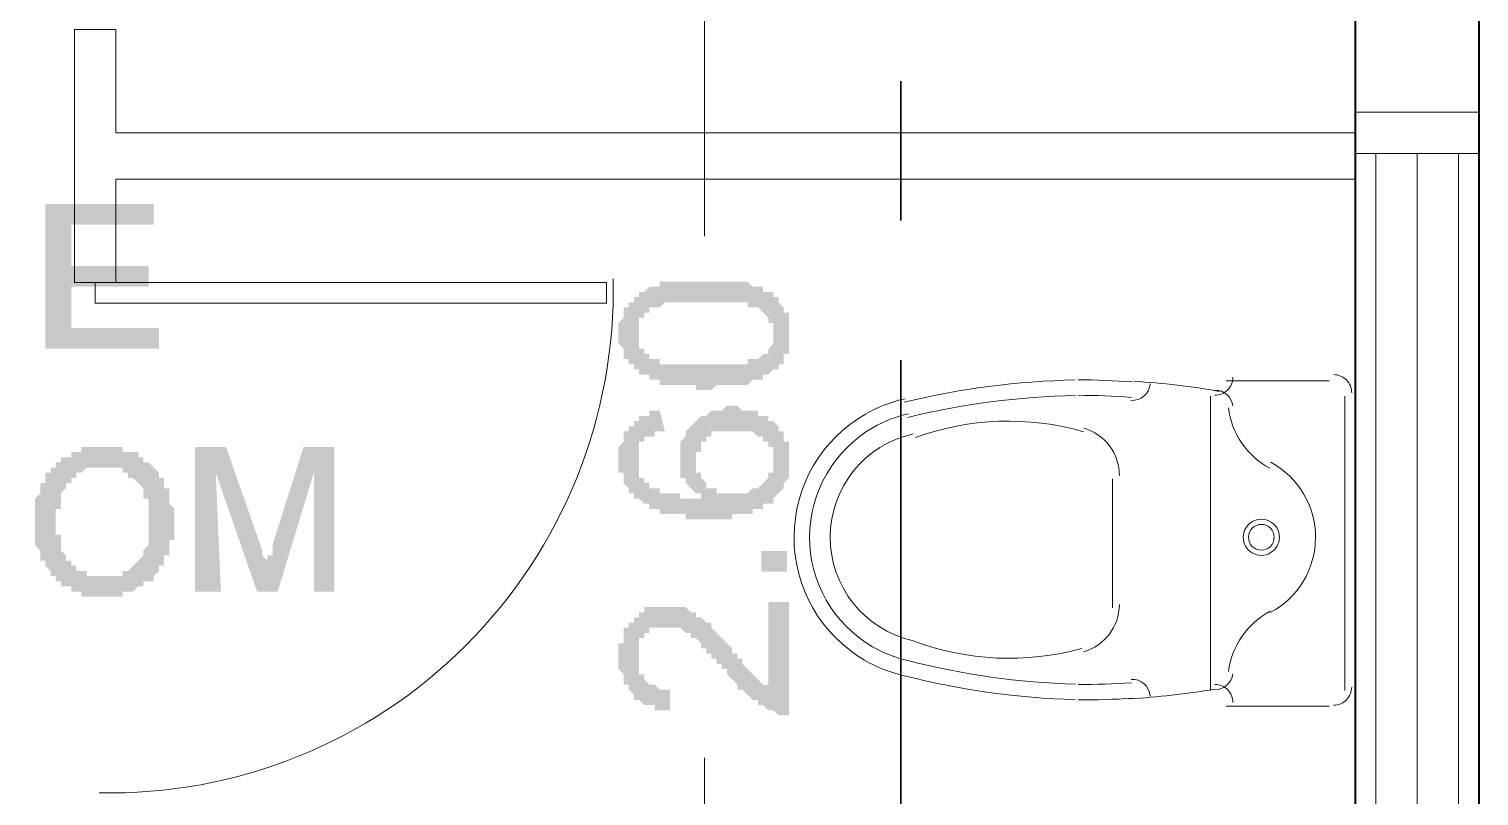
# Model space of a CAD drawing. Header units: inches. Extents: x -11 to 213, y -78 to 40.
# Drawn here: x 35.431 to 37.129, y 26.992 to 27.89 of the extents above; entities that cross this region are included whole.
import ezdxf

# ---------------------------------------------------------------- set-up
doc = ezdxf.new("R2010")
doc.units = ezdxf.units.IN
doc.header["$MEASUREMENT"] = 0
doc.layers.add('PDF_0', color=7, linetype='Continuous')
doc.layers.add('PDF_TOILET', color=7, linetype='Continuous')

msp = doc.modelspace()

# ---------------------------------------------------------------- hatches: boundary and pattern name
at = {"layer": 'PDF_0'}
for points in [[(35.58271, 27.5156), (35.44966, 27.5156), (35.44966, 27.68495), (35.57666, 27.68495), (35.57666, 27.66075), (35.4799, 27.66075), (35.4799, 27.61237), (35.57061, 27.61237), (35.57061, 27.58818), (35.4799, 27.58818), (35.4799, 27.5398), (35.58271, 27.5398)], [(35.78835, 27.23134), (35.76416, 27.23134), (35.76416, 27.37044), (35.76416, 27.37044), (35.72182, 27.23134), (35.69763, 27.23134), (35.64925, 27.37044), (35.64925, 27.37044), (35.65529, 27.23134), (35.62505, 27.23134), (35.62505, 27.40068), (35.66134, 27.40068), (35.70368, 27.27973), (35.70368, 27.27973), (35.70368, 27.27368), (35.70973, 27.26763), (35.70973, 27.26763), (35.70973, 27.26763), (35.70973, 27.26158), (35.70973, 27.26158), (35.70973, 27.26158), (35.70973, 27.26158), (35.70973, 27.25553), (35.70973, 27.25553), (35.70973, 27.25553), (35.70973, 27.26158), (35.70973, 27.26158), (35.70973, 27.26158), (35.70973, 27.26763), (35.70973, 27.26763), (35.70973, 27.26763), (35.70973, 27.27368), (35.71577, 27.27368), (35.71577, 27.27973), (35.71577, 27.27973), (35.71577, 27.27973), (35.71577, 27.28577), (35.75206, 27.40068), (35.78835, 27.40068)], [(36.32058, 27.21925), (36.32058, 27.08619), (36.31453, 27.08619), (36.31453, 27.08619), (36.30849, 27.08619), (36.30849, 27.08619), (36.30849, 27.08619), (36.30244, 27.09224), (36.30244, 27.09224), (36.29639, 27.09224), (36.29639, 27.09224), (36.29639, 27.09224), (36.29034, 27.09829), (36.29034, 27.09829), (36.28429, 27.09829), (36.28429, 27.09829), (36.28429, 27.09829), (36.28429, 27.10434), (36.27825, 27.10434), (36.27825, 27.10434), (36.27825, 27.10434), (36.27825, 27.10434), (36.2722, 27.11039), (36.2722, 27.11039), (36.2722, 27.11039), (36.26615, 27.11643), (36.26615, 27.11643), (36.26615, 27.11643), (36.2601, 27.11643), (36.2601, 27.12248), (36.2601, 27.12248), (36.25406, 27.12853), (36.25406, 27.12853), (36.25406, 27.12853), (36.24801, 27.13458), (36.24801, 27.13458), (36.24801, 27.14062), (36.24196, 27.14062), (36.24196, 27.14062), (36.24196, 27.14667), (36.24196, 27.14667), (36.23591, 27.14667), (36.23591, 27.15272), (36.23591, 27.15272), (36.22986, 27.15272), (36.22986, 27.15877), (36.22986, 27.15877), (36.22382, 27.15877), (36.22382, 27.16482), (36.22382, 27.16482), (36.21777, 27.16482), (36.21777, 27.17086), (36.21777, 27.17086), (36.21777, 27.17086), (36.21172, 27.17691), (36.21172, 27.17691), (36.21172, 27.17691), (36.20567, 27.17691), (36.20567, 27.18296), (36.20567, 27.18296), (36.19962, 27.18296), (36.19962, 27.18296), (36.19358, 27.18901), (36.19358, 27.18901), (36.19358, 27.18901), (36.18753, 27.18901), (36.18753, 27.18901), (36.18148, 27.18901), (36.18148, 27.18901), (36.18148, 27.18901), (36.17543, 27.18901), (36.17543, 27.18901), (36.17543, 27.18901), (36.16939, 27.18901), (36.16939, 27.18901), (36.16334, 27.18901), (36.16334, 27.18901), (36.16334, 27.18901), (36.15729, 27.18901), (36.15729, 27.18296), (36.15729, 27.18296), (36.15124, 27.18296), (36.15124, 27.18296), (36.15124, 27.17691), (36.15124, 27.17691), (36.14519, 27.17691), (36.14519, 27.17086), (36.14519, 27.17086), (36.14519, 27.17086), (36.14519, 27.16482), (36.14519, 27.16482), (36.14519, 27.15877), (36.14519, 27.15877), (36.14519, 27.15272), (36.14519, 27.15272), (36.14519, 27.14667), (36.14519, 27.14667), (36.14519, 27.14667), (36.14519, 27.14062), (36.14519, 27.14062), (36.14519, 27.13458), (36.14519, 27.13458), (36.15124, 27.13458), (36.15124, 27.12853), (36.15124, 27.12853), (36.15124, 27.12853), (36.15729, 27.12248), (36.15729, 27.12248), (36.15729, 27.12248), (36.16334, 27.12248), (36.16334, 27.12248), (36.16939, 27.11643), (36.16939, 27.11643), (36.16939, 27.11643), (36.17543, 27.11643), (36.17543, 27.11643), (36.18148, 27.11643), (36.18148, 27.11643), (36.18148, 27.09224), (36.17543, 27.09224), (36.17543, 27.09224), (36.16939, 27.09224), (36.16939, 27.09224), (36.16334, 27.09224), (36.16334, 27.09829), (36.15729, 27.09829), (36.15729, 27.09829), (36.15729, 27.09829), (36.15124, 27.09829), (36.15124, 27.09829), (36.14519, 27.10434), (36.14519, 27.10434), (36.14519, 27.10434), (36.13915, 27.10434), (36.13915, 27.11039), (36.13915, 27.11039), (36.13915, 27.11039), (36.1331, 27.11643), (36.1331, 27.11643), (36.1331, 27.11643), (36.1331, 27.12248), (36.12705, 27.12248), (36.12705, 27.12248), (36.12705, 27.12853), (36.12705, 27.12853), (36.12705, 27.13458), (36.12705, 27.13458), (36.12705, 27.13458), (36.121, 27.14062), (36.121, 27.14062), (36.121, 27.14667), (36.121, 27.14667), (36.121, 27.15272), (36.121, 27.15272), (36.121, 27.15272), (36.121, 27.15877), (36.121, 27.15877), (36.121, 27.16482), (36.121, 27.16482), (36.121, 27.17086), (36.12705, 27.17086), (36.12705, 27.17691), (36.12705, 27.17691), (36.12705, 27.18296), (36.12705, 27.18296), (36.12705, 27.18296), (36.12705, 27.18901), (36.1331, 27.18901), (36.1331, 27.18901), (36.1331, 27.19506), (36.1331, 27.19506), (36.13915, 27.19506), (36.13915, 27.2011), (36.13915, 27.2011), (36.13915, 27.2011), (36.14519, 27.2011), (36.14519, 27.20715), (36.14519, 27.20715), (36.15124, 27.20715), (36.15124, 27.20715), (36.15124, 27.2132), (36.15729, 27.2132), (36.15729, 27.2132), (36.16334, 27.2132), (36.16334, 27.2132), (36.16334, 27.2132), (36.16939, 27.2132), (36.16939, 27.2132), (36.17543, 27.2132), (36.17543, 27.2132), (36.17543, 27.2132), (36.18148, 27.2132), (36.18148, 27.2132), (36.18148, 27.2132), (36.18753, 27.2132), (36.18753, 27.2132), (36.19358, 27.2132), (36.19358, 27.2132), (36.19962, 27.2132), (36.19962, 27.2132), (36.19962, 27.2132), (36.20567, 27.20715), (36.20567, 27.20715), (36.21172, 27.20715), (36.21172, 27.20715), (36.21172, 27.2011), (36.21777, 27.2011), (36.21777, 27.2011), (36.21777, 27.2011), (36.21777, 27.2011), (36.21777, 27.2011), (36.22382, 27.19506), (36.22382, 27.19506), (36.22382, 27.19506), (36.22986, 27.19506), (36.22986, 27.18901), (36.22986, 27.18901), (36.22986, 27.18901), (36.23591, 27.18296), (36.23591, 27.18296), (36.23591, 27.18296), (36.24196, 27.17691), (36.24196, 27.17691), (36.24196, 27.17691), (36.24801, 27.17086), (36.24801, 27.17086), (36.24801, 27.17086), (36.25406, 27.16482), (36.25406, 27.16482), (36.25406, 27.15877), (36.2601, 27.15877), (36.2601, 27.15272), (36.2601, 27.15272), (36.26615, 27.15272), (36.26615, 27.14667), (36.26615, 27.14667), (36.2722, 27.14062), (36.2722, 27.14062), (36.2722, 27.14062), (36.27825, 27.13458), (36.27825, 27.13458), (36.27825, 27.13458), (36.28429, 27.12853), (36.28429, 27.12853), (36.28429, 27.12853), (36.29034, 27.12248), (36.29034, 27.12248), (36.29034, 27.12248), (36.29639, 27.12248), (36.29639, 27.12248), (36.29639, 27.21925)]]:
    msp.add_hatch(color=256, dxfattribs=at).paths.add_polyline_path(points)
h = msp.add_hatch(color=256, dxfattribs=at)
h.paths.add_polyline_path([(36.121, 27.53375), (36.121, 27.53375), (36.121, 27.5398), (36.121, 27.5398), (36.121, 27.5398), (36.121, 27.54584), (36.121, 27.54584), (36.12704, 27.55189), (36.12704, 27.55189), (36.12704, 27.55189), (36.12704, 27.55189), (36.12704, 27.55794), (36.12704, 27.55794), (36.12704, 27.55794), (36.12704, 27.56399), (36.13309, 27.56399), (36.13309, 27.56399), (36.13309, 27.57004), (36.13309, 27.57004), (36.13309, 27.57004), (36.13914, 27.57004), (36.13914, 27.57608), (36.13914, 27.57608), (36.13914, 27.57608), (36.13914, 27.57608), (36.14519, 27.57608), (36.14519, 27.58213), (36.14519, 27.58213), (36.15124, 27.58213), (36.15124, 27.58213), (36.15124, 27.58213), (36.15728, 27.58818), (36.15728, 27.58818), (36.15728, 27.58818), (36.16333, 27.58818), (36.16333, 27.58818), (36.16938, 27.58818), (36.16938, 27.58818), (36.16938, 27.59423), (36.17543, 27.59423), (36.17543, 27.59423), (36.18147, 27.59423), (36.18147, 27.59423), (36.18752, 27.59423), (36.18752, 27.59423), (36.19357, 27.59423), (36.19357, 27.59423), (36.19962, 27.59423), (36.19962, 27.59423), (36.20567, 27.59423), (36.20567, 27.59423), (36.21171, 27.59423), (36.21171, 27.59423), (36.21776, 27.59423), (36.22381, 27.59423), (36.22381, 27.59423), (36.22381, 27.59423), (36.22986, 27.59423), (36.22986, 27.59423), (36.23591, 27.59423), (36.24195, 27.59423), (36.24195, 27.59423), (36.248, 27.59423), (36.248, 27.59423), (36.25405, 27.59423), (36.25405, 27.59423), (36.2601, 27.59423), (36.2601, 27.59423), (36.2601, 27.59423), (36.26614, 27.59423), (36.26614, 27.59423), (36.27219, 27.59423), (36.27219, 27.59423), (36.27824, 27.58818), (36.27824, 27.58818), (36.27824, 27.58818), (36.28429, 27.58818), (36.28429, 27.58818), (36.28429, 27.58818), (36.29034, 27.58818), (36.29034, 27.58213), (36.29034, 27.58213), (36.29638, 27.58213), (36.29638, 27.58213), (36.29638, 27.58213), (36.30243, 27.58213), (36.30243, 27.57608), (36.30243, 27.57608), (36.30848, 27.57608), (36.30848, 27.57004), (36.30848, 27.57004), (36.30848, 27.57004), (36.31453, 27.56399), (36.31453, 27.56399), (36.31453, 27.56399), (36.31453, 27.55794), (36.31453, 27.55794), (36.32058, 27.55794), (36.32058, 27.55189), (36.32058, 27.55189), (36.32058, 27.54584), (36.32058, 27.54584), (36.32058, 27.5398), (36.32058, 27.5398), (36.32058, 27.5398), (36.32058, 27.53375), (36.32058, 27.53375), (36.32058, 27.53375), (36.32058, 27.5277), (36.32058, 27.5277), (36.32058, 27.52165), (36.32058, 27.52165), (36.32058, 27.52165), (36.32058, 27.5156), (36.32058, 27.5156), (36.32058, 27.5156), (36.32058, 27.50956), (36.32058, 27.50956), (36.31453, 27.50956), (36.31453, 27.50956), (36.31453, 27.50351), (36.31453, 27.50351), (36.31453, 27.50351), (36.31453, 27.49746), (36.30848, 27.49746), (36.30848, 27.49746), (36.30848, 27.49746), (36.30848, 27.49141), (36.30243, 27.49141), (36.30243, 27.49141), (36.30243, 27.49141), (36.30243, 27.49141), (36.29638, 27.48537), (36.29638, 27.48537), (36.29638, 27.48537), (36.29034, 27.48537), (36.29034, 27.48537), (36.29034, 27.47932), (36.28429, 27.47932), (36.28429, 27.47932), (36.28429, 27.47932), (36.27824, 27.47932), (36.27824, 27.47932), (36.27824, 27.47932), (36.27219, 27.47327), (36.27219, 27.47327), (36.26614, 27.47327), (36.26614, 27.47327), (36.2601, 27.47327), (36.2601, 27.47327), (36.25405, 27.47327), (36.25405, 27.47327), (36.248, 27.47327), (36.248, 27.47327), (36.24195, 27.47327), (36.24195, 27.47327), (36.23591, 27.47327), (36.23591, 27.47327), (36.22986, 27.46722), (36.22381, 27.46722), (36.22381, 27.46722), (36.22381, 27.46722), (36.21776, 27.46722), (36.21776, 27.46722), (36.21171, 27.46722), (36.21171, 27.47327), (36.20567, 27.47327), (36.19962, 27.47327), (36.19962, 27.47327), (36.19357, 27.47327), (36.19357, 27.47327), (36.18752, 27.47327), (36.18752, 27.47327), (36.18752, 27.47327), (36.18147, 27.47327), (36.18147, 27.47327), (36.17543, 27.47327), (36.17543, 27.47327), (36.16938, 27.47327), (36.16938, 27.47932), (36.16938, 27.47932), (36.16333, 27.47932), (36.16333, 27.47932), (36.16333, 27.47932), (36.15728, 27.47932), (36.15728, 27.47932), (36.15728, 27.48537), (36.15124, 27.48537), (36.15124, 27.48537), (36.15124, 27.48537), (36.14519, 27.48537), (36.14519, 27.48537), (36.14519, 27.49141), (36.13914, 27.49141), (36.13914, 27.49141), (36.13914, 27.49746), (36.13309, 27.49746), (36.13309, 27.49746), (36.13309, 27.50351), (36.13309, 27.50351), (36.12704, 27.50351), (36.12704, 27.50956), (36.12704, 27.50956), (36.12704, 27.50956), (36.12704, 27.5156), (36.12704, 27.5156), (36.121, 27.52165), (36.121, 27.52165), (36.121, 27.5277), (36.121, 27.5277), (36.121, 27.5277), (36.121, 27.53375), (36.121, 27.53375)], flags=0)
h.paths.add_polyline_path([(36.30243, 27.53375), (36.30243, 27.53375), (36.30243, 27.5398), (36.30243, 27.5398), (36.30243, 27.54584), (36.30243, 27.54584), (36.29638, 27.54584), (36.29638, 27.55189), (36.29638, 27.55189), (36.29638, 27.55189), (36.29034, 27.55794), (36.29034, 27.55794), (36.29034, 27.55794), (36.28429, 27.56399), (36.28429, 27.56399), (36.28429, 27.56399), (36.28429, 27.56399), (36.27824, 27.56399), (36.27824, 27.56399), (36.27824, 27.56399), (36.27219, 27.56399), (36.27219, 27.57004), (36.27219, 27.57004), (36.26614, 27.57004), (36.26614, 27.57004), (36.2601, 27.57004), (36.2601, 27.57004), (36.2601, 27.57004), (36.25405, 27.57004), (36.25405, 27.57004), (36.248, 27.57004), (36.248, 27.57004), (36.24195, 27.57004), (36.24195, 27.57004), (36.23591, 27.57004), (36.23591, 27.57004), (36.22986, 27.57004), (36.22381, 27.57004), (36.22381, 27.57004), (36.21776, 27.57004), (36.21776, 27.57004), (36.21171, 27.57004), (36.21171, 27.57004), (36.20567, 27.57004), (36.20567, 27.57004), (36.19962, 27.57004), (36.19962, 27.57004), (36.19357, 27.57004), (36.19357, 27.57004), (36.18752, 27.57004), (36.18752, 27.57004), (36.18752, 27.57004), (36.18147, 27.57004), (36.18147, 27.57004), (36.17543, 27.57004), (36.17543, 27.57004), (36.17543, 27.57004), (36.17543, 27.57004), (36.16938, 27.56399), (36.16938, 27.56399), (36.16333, 27.56399), (36.16333, 27.56399), (36.15728, 27.56399), (36.15728, 27.55794), (36.15728, 27.55794), (36.15124, 27.55794), (36.15124, 27.55794), (36.15124, 27.55794), (36.15124, 27.55189), (36.14519, 27.55189), (36.14519, 27.54584), (36.14519, 27.54584), (36.14519, 27.54584), (36.14519, 27.5398), (36.14519, 27.5398), (36.14519, 27.53375), (36.14519, 27.53375), (36.14519, 27.5277), (36.14519, 27.5277), (36.14519, 27.5277), (36.14519, 27.52165), (36.14519, 27.52165), (36.14519, 27.5156), (36.14519, 27.5156), (36.15124, 27.5156), (36.15124, 27.50956), (36.15124, 27.50956), (36.15124, 27.50956), (36.15728, 27.50956), (36.15728, 27.50351), (36.16333, 27.50351), (36.16333, 27.50351), (36.16333, 27.50351), (36.16333, 27.50351), (36.16938, 27.50351), (36.16938, 27.50351), (36.16938, 27.49746), (36.17543, 27.49746), (36.17543, 27.49746), (36.17543, 27.49746), (36.18147, 27.49746), (36.18147, 27.49746), (36.18752, 27.49746), (36.18752, 27.49746), (36.18752, 27.49746), (36.19357, 27.49746), (36.19357, 27.49746), (36.19962, 27.49746), (36.19962, 27.49746), (36.20567, 27.49746), (36.20567, 27.49746), (36.21171, 27.49746), (36.21776, 27.49746), (36.21776, 27.49746), (36.22381, 27.49746), (36.22381, 27.49746), (36.22986, 27.49746), (36.22986, 27.49746), (36.23591, 27.49746), (36.23591, 27.49746), (36.24195, 27.49746), (36.24195, 27.49746), (36.248, 27.49746), (36.248, 27.49746), (36.25405, 27.49746), (36.25405, 27.49746), (36.2601, 27.49746), (36.2601, 27.49746), (36.2601, 27.49746), (36.26614, 27.49746), (36.26614, 27.49746), (36.26614, 27.49746), (36.26614, 27.49746), (36.27219, 27.49746), (36.27219, 27.50351), (36.27824, 27.50351), (36.27824, 27.50351), (36.28429, 27.50351), (36.28429, 27.50351), (36.28429, 27.50351), (36.29034, 27.50956), (36.29034, 27.50956), (36.29034, 27.50956), (36.29638, 27.50956), (36.29638, 27.5156), (36.29638, 27.5156), (36.29638, 27.5156), (36.30243, 27.52165), (36.30243, 27.52165), (36.30243, 27.5277), (36.30243, 27.5277), (36.30243, 27.53375), (36.30243, 27.53375)], flags=0)
h = msp.add_hatch(color=256, dxfattribs=at)
h.paths.add_polyline_path([(36.21776, 27.34021), (36.21776, 27.34626), (36.21171, 27.34626), (36.21171, 27.34626), (36.21171, 27.34626), (36.20567, 27.35231), (36.20567, 27.35231), (36.20567, 27.35231), (36.19962, 27.35835), (36.19962, 27.35835), (36.19962, 27.35835), (36.19962, 27.3644), (36.19962, 27.3644), (36.19357, 27.3644), (36.19357, 27.37045), (36.19357, 27.37045), (36.19357, 27.3765), (36.19357, 27.3765), (36.19357, 27.38255), (36.19357, 27.38255), (36.19357, 27.38255), (36.19357, 27.38859), (36.19357, 27.38859), (36.19357, 27.39464), (36.19357, 27.39464), (36.19357, 27.39464), (36.19357, 27.40069), (36.19357, 27.40069), (36.19357, 27.40674), (36.19357, 27.40674), (36.19357, 27.40674), (36.19962, 27.41278), (36.19962, 27.41278), (36.19962, 27.41883), (36.19962, 27.41883), (36.19962, 27.41883), (36.20567, 27.42488), (36.20567, 27.42488), (36.20567, 27.42488), (36.21171, 27.43093), (36.21171, 27.43093), (36.21171, 27.43093), (36.21171, 27.43093), (36.21776, 27.43698), (36.21776, 27.43698), (36.21776, 27.43698), (36.22381, 27.43698), (36.22381, 27.43698), (36.22986, 27.44302), (36.22986, 27.44302), (36.22986, 27.44302), (36.23591, 27.44302), (36.23591, 27.44302), (36.24195, 27.44302), (36.24195, 27.44302), (36.24195, 27.44302), (36.248, 27.44907), (36.248, 27.44907), (36.25405, 27.44907), (36.25405, 27.44907), (36.2601, 27.44907), (36.2601, 27.44907), (36.26614, 27.44302), (36.26614, 27.44302), (36.26614, 27.44302), (36.27219, 27.44302), (36.27219, 27.44302), (36.27824, 27.44302), (36.27824, 27.44302), (36.28429, 27.44302), (36.28429, 27.44302), (36.28429, 27.43698), (36.29034, 27.43698), (36.29034, 27.43698), (36.29638, 27.43698), (36.29638, 27.43698), (36.29638, 27.43093), (36.30243, 27.43093), (36.30243, 27.43093), (36.30243, 27.43093), (36.30243, 27.43093), (36.30848, 27.42488), (36.30848, 27.42488), (36.30848, 27.42488), (36.30848, 27.41883), (36.31453, 27.41883), (36.31453, 27.41883), (36.31453, 27.41278), (36.31453, 27.41278), (36.31453, 27.40674), (36.32058, 27.40674), (36.32058, 27.40674), (36.32058, 27.40069), (36.32058, 27.40069), (36.32058, 27.39464), (36.32058, 27.39464), (36.32058, 27.38859), (36.32058, 27.38859), (36.32058, 27.38255), (36.32058, 27.38255), (36.32058, 27.38255), (36.32058, 27.3765), (36.32058, 27.3765), (36.32058, 27.37045), (36.32058, 27.37045), (36.32058, 27.3644), (36.32058, 27.3644), (36.32058, 27.3644), (36.31453, 27.35835), (36.31453, 27.35835), (36.31453, 27.35231), (36.31453, 27.35231), (36.31453, 27.35231), (36.30848, 27.34626), (36.30848, 27.34626), (36.30848, 27.34626), (36.30243, 27.34021), (36.30243, 27.34021), (36.30243, 27.34021), (36.30243, 27.34021), (36.30243, 27.33416), (36.29638, 27.33416), (36.29638, 27.33416), (36.29638, 27.33416), (36.29034, 27.33416), (36.29034, 27.32811), (36.29034, 27.32811), (36.28429, 27.32811), (36.28429, 27.32811), (36.28429, 27.32811), (36.27824, 27.32811), (36.27824, 27.32207), (36.27824, 27.32207), (36.27219, 27.32207), (36.27219, 27.32207), (36.26614, 27.32207), (36.26614, 27.32207), (36.26614, 27.32207), (36.2601, 27.32207), (36.2601, 27.32207), (36.25405, 27.32207), (36.25405, 27.31602), (36.248, 27.31602), (36.248, 27.31602), (36.24195, 27.31602), (36.23591, 27.31602), (36.23591, 27.31602), (36.22986, 27.31602), (36.22986, 27.31602), (36.22986, 27.31602), (36.22381, 27.31602), (36.21776, 27.31602), (36.21776, 27.31602), (36.21171, 27.31602), (36.21171, 27.31602), (36.20567, 27.31602), (36.20567, 27.31602), (36.19962, 27.31602), (36.19962, 27.32207), (36.19357, 27.32207), (36.19357, 27.32207), (36.18752, 27.32207), (36.18752, 27.32207), (36.18752, 27.32207), (36.18147, 27.32207), (36.18147, 27.32207), (36.17543, 27.32207), (36.17543, 27.32207), (36.16938, 27.32207), (36.16938, 27.32811), (36.16938, 27.32811), (36.16333, 27.32811), (36.16333, 27.32811), (36.16333, 27.32811), (36.15728, 27.32811), (36.15728, 27.32811), (36.15728, 27.33416), (36.15124, 27.33416), (36.15124, 27.33416), (36.15124, 27.33416), (36.15124, 27.33416), (36.14519, 27.34021), (36.14519, 27.34021), (36.14519, 27.34021), (36.13914, 27.34021), (36.13914, 27.34626), (36.13914, 27.34626), (36.13309, 27.34626), (36.13309, 27.35231), (36.13309, 27.35231), (36.13309, 27.35231), (36.12704, 27.35835), (36.12704, 27.35835), (36.12704, 27.35835), (36.12704, 27.3644), (36.12704, 27.3644), (36.12704, 27.37045), (36.12704, 27.37045), (36.121, 27.37045), (36.121, 27.3765), (36.121, 27.3765), (36.121, 27.38255), (36.121, 27.38255), (36.121, 27.38859), (36.121, 27.38859), (36.121, 27.38859), (36.121, 27.39464), (36.121, 27.39464), (36.121, 27.40069), (36.121, 27.40069), (36.12704, 27.40674), (36.12704, 27.40674), (36.12704, 27.40674), (36.12704, 27.41278), (36.12704, 27.41278), (36.12704, 27.41883), (36.13309, 27.41883), (36.13309, 27.41883), (36.13309, 27.42488), (36.13309, 27.42488), (36.13914, 27.42488), (36.13914, 27.43093), (36.13914, 27.43093), (36.13914, 27.43093), (36.14519, 27.43093), (36.14519, 27.43698), (36.14519, 27.43698), (36.15124, 27.43698), (36.15124, 27.43698), (36.15728, 27.43698), (36.15728, 27.44302), (36.16333, 27.44302), (36.16333, 27.44302), (36.16333, 27.44302), (36.16938, 27.44302), (36.16938, 27.44302), (36.17543, 27.41883), (36.16938, 27.41883), (36.16938, 27.41883), (36.16333, 27.41883), (36.16333, 27.41278), (36.15728, 27.41278), (36.15728, 27.41278), (36.15728, 27.41278), (36.15124, 27.41278), (36.15124, 27.40674), (36.15124, 27.40674), (36.15124, 27.40674), (36.14519, 27.40674), (36.14519, 27.40069), (36.14519, 27.40069), (36.14519, 27.39464), (36.14519, 27.39464), (36.14519, 27.39464), (36.14519, 27.38859), (36.14519, 27.38859), (36.14519, 27.38859), (36.14519, 27.38255), (36.14519, 27.38255), (36.14519, 27.3765), (36.14519, 27.3765), (36.14519, 27.3765), (36.14519, 27.37045), (36.14519, 27.37045), (36.14519, 27.3644), (36.15124, 27.3644), (36.15124, 27.3644), (36.15124, 27.35835), (36.15728, 27.35835), (36.15728, 27.35835), (36.15728, 27.35231), (36.16333, 27.35231), (36.16333, 27.35231), (36.16333, 27.35231), (36.16333, 27.35231), (36.16938, 27.35231), (36.16938, 27.35231), (36.16938, 27.34626), (36.17543, 27.34626), (36.17543, 27.34626), (36.18147, 27.34626), (36.18147, 27.34626), (36.18147, 27.34626), (36.18752, 27.34626), (36.18752, 27.34626), (36.19357, 27.34626), (36.19357, 27.34021), (36.19962, 27.34021), (36.19962, 27.34021), (36.20567, 27.34021), (36.20567, 27.34021), (36.21171, 27.34021), (36.21171, 27.34021), (36.21776, 27.34021), (36.21776, 27.34021)], flags=0)
h.paths.add_polyline_path([(36.30243, 27.38255), (36.30243, 27.38859), (36.30243, 27.38859), (36.30243, 27.39464), (36.30243, 27.39464), (36.30243, 27.40069), (36.29638, 27.40069), (36.29638, 27.40069), (36.29638, 27.40674), (36.29638, 27.40674), (36.29034, 27.40674), (36.29034, 27.41278), (36.29034, 27.41278), (36.28429, 27.41278), (36.28429, 27.41278), (36.28429, 27.41278), (36.27824, 27.41883), (36.27824, 27.41883), (36.27219, 27.41883), (36.27219, 27.41883), (36.27219, 27.41883), (36.26614, 27.41883), (36.26614, 27.41883), (36.2601, 27.41883), (36.2601, 27.41883), (36.25405, 27.41883), (36.25405, 27.41883), (36.248, 27.41883), (36.248, 27.41883), (36.248, 27.41883), (36.24195, 27.41883), (36.24195, 27.41883), (36.23591, 27.41883), (36.23591, 27.41883), (36.22986, 27.41883), (36.22986, 27.41278), (36.22986, 27.41278), (36.22381, 27.41278), (36.22381, 27.41278), (36.22381, 27.40674), (36.22381, 27.40674), (36.21776, 27.40674), (36.21776, 27.40674), (36.21776, 27.40069), (36.21776, 27.40069), (36.21776, 27.39464), (36.21171, 27.39464), (36.21171, 27.39464), (36.21171, 27.38859), (36.21171, 27.38859), (36.21171, 27.38255), (36.21171, 27.38255), (36.21171, 27.3765), (36.21171, 27.3765), (36.21171, 27.37045), (36.21776, 27.37045), (36.21776, 27.37045), (36.21776, 27.3644), (36.21776, 27.3644), (36.21776, 27.3644), (36.22381, 27.35835), (36.22381, 27.35835), (36.22381, 27.35835), (36.22381, 27.35231), (36.22986, 27.35231), (36.22986, 27.35231), (36.22986, 27.35231), (36.23591, 27.35231), (36.23591, 27.34626), (36.24195, 27.34626), (36.24195, 27.34626), (36.248, 27.34626), (36.248, 27.34626), (36.248, 27.34626), (36.25405, 27.34626), (36.25405, 27.34626), (36.2601, 27.34626), (36.2601, 27.34626), (36.26614, 27.34626), (36.26614, 27.34626), (36.26614, 27.34626), (36.27219, 27.34626), (36.27219, 27.34626), (36.27824, 27.35231), (36.27824, 27.35231), (36.28429, 27.35231), (36.28429, 27.35231), (36.28429, 27.35231), (36.29034, 27.35835), (36.29034, 27.35835), (36.29034, 27.35835), (36.29034, 27.35835), (36.29638, 27.3644), (36.29638, 27.3644), (36.29638, 27.3644), (36.29638, 27.37045), (36.30243, 27.37045), (36.30243, 27.3765), (36.30243, 27.3765), (36.30243, 27.3765), (36.30243, 27.38255), (36.30243, 27.38255), (36.30243, 27.38255)], flags=0)
h = msp.add_hatch(color=256, dxfattribs=at)
h.paths.add_polyline_path([(35.51618, 27.40069), (35.52223, 27.40069), (35.52223, 27.40069), (35.52223, 27.40069), (35.52828, 27.40069), (35.52828, 27.40069), (35.53433, 27.40069), (35.53433, 27.40069), (35.53433, 27.40069), (35.54038, 27.40069), (35.54038, 27.40069), (35.54038, 27.39464), (35.54642, 27.39464), (35.54642, 27.39464), (35.54642, 27.39464), (35.55247, 27.39464), (35.55247, 27.39464), (35.55852, 27.39464), (35.55852, 27.38859), (35.55852, 27.38859), (35.55852, 27.38859), (35.56457, 27.38859), (35.56457, 27.38859), (35.56457, 27.38255), (35.57061, 27.38255), (35.57061, 27.38255), (35.57061, 27.38255), (35.57666, 27.3765), (35.57666, 27.3765), (35.57666, 27.3765), (35.57666, 27.3765), (35.57666, 27.3765), (35.58271, 27.37045), (35.58271, 27.37045), (35.58271, 27.37045), (35.58271, 27.3644), (35.58271, 27.3644), (35.58876, 27.3644), (35.58876, 27.35835), (35.58876, 27.35835), (35.58876, 27.35835), (35.58876, 27.35231), (35.58876, 27.35231), (35.59481, 27.35231), (35.59481, 27.34626), (35.59481, 27.34626), (35.59481, 27.34626), (35.59481, 27.34021), (35.59481, 27.34021), (35.59481, 27.34021), (35.59481, 27.33416), (35.59481, 27.33416), (35.60085, 27.32811), (35.60085, 27.32811), (35.60085, 27.32811), (35.60085, 27.32207), (35.60085, 27.32207), (35.60085, 27.31602), (35.60085, 27.31602), (35.60085, 27.31602), (35.60085, 27.30997), (35.60085, 27.30997), (35.60085, 27.30392), (35.60085, 27.30392), (35.60085, 27.29788), (35.60085, 27.29788), (35.60085, 27.29788), (35.60085, 27.29183), (35.59481, 27.29183), (35.59481, 27.29183), (35.59481, 27.28578), (35.59481, 27.28578), (35.59481, 27.27973), (35.59481, 27.27973), (35.59481, 27.27973), (35.59481, 27.27368), (35.59481, 27.27368), (35.58876, 27.27368), (35.58876, 27.26764), (35.58876, 27.26764), (35.58876, 27.26764), (35.58876, 27.26159), (35.58876, 27.26159), (35.58271, 27.26159), (35.58271, 27.25554), (35.58271, 27.25554), (35.58271, 27.25554), (35.58271, 27.25554), (35.57666, 27.24949), (35.57666, 27.24949), (35.57666, 27.24949), (35.57666, 27.24344), (35.57061, 27.24344), (35.57061, 27.24344), (35.57061, 27.24344), (35.56457, 27.24344), (35.56457, 27.2374), (35.56457, 27.2374), (35.55852, 27.2374), (35.55852, 27.2374), (35.55852, 27.2374), (35.55247, 27.23135), (35.55247, 27.23135), (35.55247, 27.23135), (35.54642, 27.23135), (35.54642, 27.23135), (35.54642, 27.23135), (35.54038, 27.23135), (35.54038, 27.2253), (35.54038, 27.2253), (35.53433, 27.2253), (35.53433, 27.2253), (35.53433, 27.2253), (35.52828, 27.2253), (35.52828, 27.2253), (35.52223, 27.2253), (35.52223, 27.2253), (35.52223, 27.2253), (35.51618, 27.2253), (35.51618, 27.2253), (35.51618, 27.2253), (35.51014, 27.2253), (35.51014, 27.2253), (35.50409, 27.2253), (35.50409, 27.2253), (35.50409, 27.2253), (35.49804, 27.2253), (35.49804, 27.2253), (35.49199, 27.2253), (35.49199, 27.23135), (35.49199, 27.23135), (35.48594, 27.23135), (35.48594, 27.23135), (35.48594, 27.23135), (35.4799, 27.23135), (35.4799, 27.23135), (35.4799, 27.2374), (35.47385, 27.2374), (35.47385, 27.2374), (35.47385, 27.2374), (35.4678, 27.2374), (35.4678, 27.24344), (35.4678, 27.24344), (35.4678, 27.24344), (35.46175, 27.24344), (35.46175, 27.24949), (35.46175, 27.24949), (35.46175, 27.24949), (35.45571, 27.24949), (35.45571, 27.25554), (35.45571, 27.25554), (35.45571, 27.25554), (35.44966, 27.26159), (35.44966, 27.26159), (35.44966, 27.26159), (35.44966, 27.26159), (35.44966, 27.26764), (35.44361, 27.26764), (35.44361, 27.26764), (35.44361, 27.27368), (35.44361, 27.27368), (35.44361, 27.27368), (35.44361, 27.27973), (35.44361, 27.27973), (35.43756, 27.28578), (35.43756, 27.28578), (35.43756, 27.28578), (35.43756, 27.29183), (35.43756, 27.29183), (35.43756, 27.29183), (35.43756, 27.29788), (35.43756, 27.29788), (35.43756, 27.30392), (35.43756, 27.30392), (35.43756, 27.30392), (35.43756, 27.30997), (35.43756, 27.30997), (35.43756, 27.30997), (35.43756, 27.31602), (35.43756, 27.31602), (35.43756, 27.32207), (35.43756, 27.32207), (35.43756, 27.32811), (35.43756, 27.32811), (35.43756, 27.32811), (35.43756, 27.33416), (35.43756, 27.33416), (35.43756, 27.34021), (35.43756, 27.34021), (35.43756, 27.34021), (35.44361, 27.34626), (35.44361, 27.34626), (35.44361, 27.34626), (35.44361, 27.35231), (35.44361, 27.35231), (35.44361, 27.35231), (35.44361, 27.35835), (35.44361, 27.35835), (35.44966, 27.35835), (35.44966, 27.3644), (35.44966, 27.3644), (35.44966, 27.3644), (35.44966, 27.37045), (35.45571, 27.37045), (35.45571, 27.37045), (35.45571, 27.37045), (35.45571, 27.3765), (35.45571, 27.3765), (35.46175, 27.3765), (35.46175, 27.3765), (35.46175, 27.38255), (35.4678, 27.38255), (35.4678, 27.38255), (35.4678, 27.38255), (35.4678, 27.38859), (35.47385, 27.38859), (35.47385, 27.38859), (35.47385, 27.38859), (35.4799, 27.38859), (35.4799, 27.39464), (35.4799, 27.39464), (35.48594, 27.39464), (35.48594, 27.39464), (35.48594, 27.39464), (35.49199, 27.39464), (35.49199, 27.39464), (35.49199, 27.40069), (35.49804, 27.40069), (35.49804, 27.40069), (35.50409, 27.40069), (35.50409, 27.40069), (35.50409, 27.40069), (35.51014, 27.40069), (35.51014, 27.40069), (35.51618, 27.40069), (35.51618, 27.40069), (35.51618, 27.40069)], flags=0)
h.paths.add_polyline_path([(35.51618, 27.24949), (35.52223, 27.24949), (35.52223, 27.24949), (35.52828, 27.24949), (35.52828, 27.24949), (35.52828, 27.24949), (35.53433, 27.24949), (35.53433, 27.24949), (35.53433, 27.24949), (35.54038, 27.24949), (35.54038, 27.25554), (35.54038, 27.25554), (35.54642, 27.25554), (35.54642, 27.25554), (35.54642, 27.25554), (35.55247, 27.26159), (35.55247, 27.26159), (35.55247, 27.26159), (35.55247, 27.26159), (35.55852, 27.26764), (35.55852, 27.26764), (35.55852, 27.26764), (35.55852, 27.26764), (35.55852, 27.26764), (35.56457, 27.27368), (35.56457, 27.27368), (35.56457, 27.27368), (35.56457, 27.27973), (35.56457, 27.27973), (35.56457, 27.27973), (35.57061, 27.28578), (35.57061, 27.28578), (35.57061, 27.28578), (35.57061, 27.29183), (35.57061, 27.29183), (35.57061, 27.29788), (35.57061, 27.29788), (35.57061, 27.29788), (35.57061, 27.30392), (35.57061, 27.30392), (35.57061, 27.30997), (35.57061, 27.30997), (35.57061, 27.31602), (35.57061, 27.31602), (35.57061, 27.31602), (35.57061, 27.32207), (35.57061, 27.32207), (35.57061, 27.32811), (35.57061, 27.32811), (35.57061, 27.33416), (35.57061, 27.33416), (35.57061, 27.33416), (35.57061, 27.34021), (35.57061, 27.34021), (35.56457, 27.34021), (35.56457, 27.34626), (35.56457, 27.34626), (35.56457, 27.34626), (35.56457, 27.35231), (35.56457, 27.35231), (35.56457, 27.35231), (35.55852, 27.35835), (35.55852, 27.35835), (35.55852, 27.35835), (35.55852, 27.35835), (35.55852, 27.35835), (35.55247, 27.3644), (35.55247, 27.3644), (35.55247, 27.3644), (35.54642, 27.3644), (35.54642, 27.37045), (35.54642, 27.37045), (35.54642, 27.37045), (35.54038, 27.37045), (35.54038, 27.37045), (35.54038, 27.3765), (35.53433, 27.3765), (35.53433, 27.3765), (35.52828, 27.3765), (35.52828, 27.3765), (35.52828, 27.3765), (35.52223, 27.3765), (35.52223, 27.3765), (35.52223, 27.3765), (35.51618, 27.3765), (35.51618, 27.3765), (35.51014, 27.3765), (35.51014, 27.3765), (35.51014, 27.3765), (35.50409, 27.3765), (35.50409, 27.3765), (35.50409, 27.3765), (35.49804, 27.3765), (35.49804, 27.3765), (35.49199, 27.37045), (35.49199, 27.37045), (35.49199, 27.37045), (35.49199, 27.37045), (35.48594, 27.37045), (35.48594, 27.3644), (35.48594, 27.3644), (35.4799, 27.3644), (35.4799, 27.3644), (35.4799, 27.35835), (35.4799, 27.35835), (35.47385, 27.35835), (35.47385, 27.35835), (35.47385, 27.35231), (35.47385, 27.35231), (35.47385, 27.35231), (35.47385, 27.35231), (35.4678, 27.34626), (35.4678, 27.34626), (35.4678, 27.34626), (35.4678, 27.34021), (35.4678, 27.34021), (35.4678, 27.33416), (35.4678, 27.33416), (35.4678, 27.33416), (35.4678, 27.32811), (35.46175, 27.32811), (35.46175, 27.32207), (35.46175, 27.32207), (35.46175, 27.32207), (35.46175, 27.31602), (35.46175, 27.31602), (35.46175, 27.30997), (35.46175, 27.30997), (35.46175, 27.30997), (35.46175, 27.30392), (35.46175, 27.30392), (35.46175, 27.29788), (35.46175, 27.29788), (35.4678, 27.29788), (35.4678, 27.29183), (35.4678, 27.29183), (35.4678, 27.28578), (35.4678, 27.28578), (35.4678, 27.28578), (35.4678, 27.27973), (35.4678, 27.27973), (35.4678, 27.27973), (35.47385, 27.27368), (35.47385, 27.27368), (35.47385, 27.27368), (35.47385, 27.26764), (35.47385, 27.26764), (35.4799, 27.26764), (35.4799, 27.26764), (35.4799, 27.26159), (35.4799, 27.26159), (35.48594, 27.26159), (35.48594, 27.26159), (35.48594, 27.25554), (35.49199, 27.25554), (35.49199, 27.25554), (35.49199, 27.25554), (35.49804, 27.25554), (35.49804, 27.24949), (35.49804, 27.24949), (35.50409, 27.24949), (35.50409, 27.24949), (35.50409, 27.24949), (35.51014, 27.24949), (35.51014, 27.24949), (35.51014, 27.24949), (35.51618, 27.24949), (35.51618, 27.24949), (35.51618, 27.24949)], flags=0)

# ---------------------------------------------------------------- linework, layer by layer
at = {"layer": 'PDF_0', "lineweight": 40}
for points in [[(11.87303, 15.79375), (-2.87168, 15.79375), (-2.87168, 28.79064), (37.12895, 28.79064), (37.12895, 15.79375), (21.68873, 15.79375)], [(36.98381, 28.39148), (36.98381, 26.03885), (34.98801, 26.03885)]]:
    msp.add_lwpolyline(points, dxfattribs=at)
at = {"layer": 'PDF_0', "lineweight": 5}
for points in [[(36.22177, 28.47615), (36.22177, 27.64759)], [(36.22177, 26.20215), (36.22177, 27.03675)]]:
    msp.add_lwpolyline(points, dxfattribs=at)
at = {"layer": 'PDF_0', "lineweight": 9}
msp.add_lwpolyline([(36.98381, 27.76855), (35.53232, 27.76855), (35.53232, 27.8895), (35.48393, 27.8895), (35.48393, 27.59316), (35.53232, 27.59316), (35.53232, 27.71411), (36.98381, 27.71411)], dxfattribs=at)
at = {"layer": 'PDF_0', "lineweight": 30}
for points in [[(36.45159, 27.66573), (36.45159, 27.82902)], [(36.45159, 26.69202), (36.45159, 27.50244)]]:
    msp.add_lwpolyline(points, dxfattribs=at)
at = {"layer": 'PDF_0', "lineweight": 13}
for points in [[(36.98381, 27.79274), (37.12895, 27.79274)], [(36.98381, 27.74435), (37.12895, 27.74435)], [(37.008, 24.44826), (37.008, 27.74435)], [(37.05638, 24.44826), (37.05638, 27.74435)], [(37.10476, 24.44826), (37.10476, 27.74435)]]:
    msp.add_lwpolyline(points, dxfattribs=at)
at = {"layer": 'PDF_0', "lineweight": 5}
msp.add_lwpolyline([(36.10686, 27.59316), (36.10686, 27.56897), (35.50812, 27.56897), (35.50812, 27.59316)], close=True, dxfattribs=at)
msp.add_arc((35.52525, 27.58516), 0.58967, 268.78051, 1.21949, dxfattribs=at)
msp.add_solid([(36.31854, 27.27867), (36.31854, 27.25448), (36.2883, 27.27867), (36.2883, 27.25448)], dxfattribs=at)
at = {"layer": 'PDF_TOILET', "lineweight": 9}
for points in [[(36.95357, 27.47825), (36.83261, 27.47825)], [(36.81446, 27.4601), (36.81446, 27.11537)], [(36.97171, 27.11537), (36.97171, 27.4601)], [(36.69956, 27.36334), (36.69956, 27.29076), (36.69956, 27.36334)], [(36.69956, 27.21214), (36.69956, 27.29076), (36.69956, 27.21819)], [(36.8689, 27.29076), (36.8689, 27.29076)], [(36.83261, 27.09723), (36.95357, 27.09723), (36.83261, 27.09723)]]:
    msp.add_lwpolyline(points, dxfattribs=at)
for points in [[(36.45677, 27.45718, 0.0753796), (36.41028, 27.43916, 0.2679578), (36.32664, 27.2954, 0.2679578), (36.40933, 27.15109, 0.0753796), (36.4557, 27.13276, 0.0548949), (36.65574, 27.1047)], [(36.46072, 27.43947, 0.0753804), (36.4193, 27.42342, 0.2679579), (36.34478, 27.29534, 0.2679579), (36.41845, 27.16677, 0.0753804), (36.45976, 27.15044, 0.0548947), (36.65622, 27.12283)], [(36.46598, 27.41586, 0.3504146), (36.36897, 27.29526, 0.3504146), (36.46518, 27.17402, 0.1593771), (36.66373, 27.16463)]]:
    msp.add_lwpolyline(points, format="xyb", dxfattribs=at)
for points in [[(36.85282, 27.29492, 1.0000012), (36.89515, 27.29478, -1.0000012)], [(36.85886, 27.2949, 0.999999), (36.8891, 27.2948, -0.999999)], [(36.88446, 27.20669, 0.2766853), (36.93749, 27.29452, -0.2766853)], [(36.88448, 27.20831, 0.2428336), (36.83547, 27.13767, -0.2428336)], [(36.81948, 27.11643, 0.3775335), (36.84054, 27.13485, -0.3775335)]]:
    msp.add_lwpolyline(points, format="xyb", close=True, dxfattribs=at)
for centre, radius, start, end in [((36.81955, 27.48234), 0.02117, 269.8105, 359.81064), ((36.95866, 27.46419), 0.02117, 359.8105, 89.81064), ((36.6744, 26.55698), 0.92231, 91.15639, 103.72475), ((36.65625, 26.56907), 0.91021, 85.78957, 89.81056), ((36.72278, 27.47629), 0.02117, 265.92675, 355.21836), ((36.66835, 26.56304), 0.91624, 80.14799, 86.45427), ((36.81955, 27.44605), 0.02117, 7.07784, 89.81064), ((36.6744, 26.55697), 0.90417, 91.1564, 103.72472), ((36.65625, 26.56905), 0.89209, 85.78963, 89.81051), ((36.57763, 27.11341), 0.31752, 73.88589, 110.1078), ((36.92841, 27.45815), 0.09374, 187.07801, 241.6746), ((36.65021, 27.36743), 0.05746, 359.81054, 73.88591), ((36.8377, 27.29485), 0.09979, 359.8106, 61.67453), ((36.87398, 27.29485), 0.02117, 359.8105, 179.81064), ((36.87398, 27.29485), 0.02117, 359.8105, 179.81064), ((36.87398, 27.29485), 0.01512, 359.81062, 179.81051), ((36.87398, 27.29485), 0.01512, 359.81062, 179.81051), ((36.65021, 27.21622), 0.05746, 285.73523, 359.8106), ((36.6623, 28.0146), 0.89209, 269.81063, 273.83151), ((36.72278, 27.10736), 0.02117, 4.40278, 93.69439), ((36.66835, 28.02061), 0.91624, 273.16687, 279.47314), ((36.81955, 27.10131), 0.02117, 359.8105, 89.81064), ((36.95866, 27.11945), 0.02117, 269.8105, 359.81064), ((36.6623, 28.01458), 0.91021, 269.81057, 273.83157)]:
    msp.add_arc(centre, radius, start, end, dxfattribs=at)

doc.saveas('drawing.dxf')
